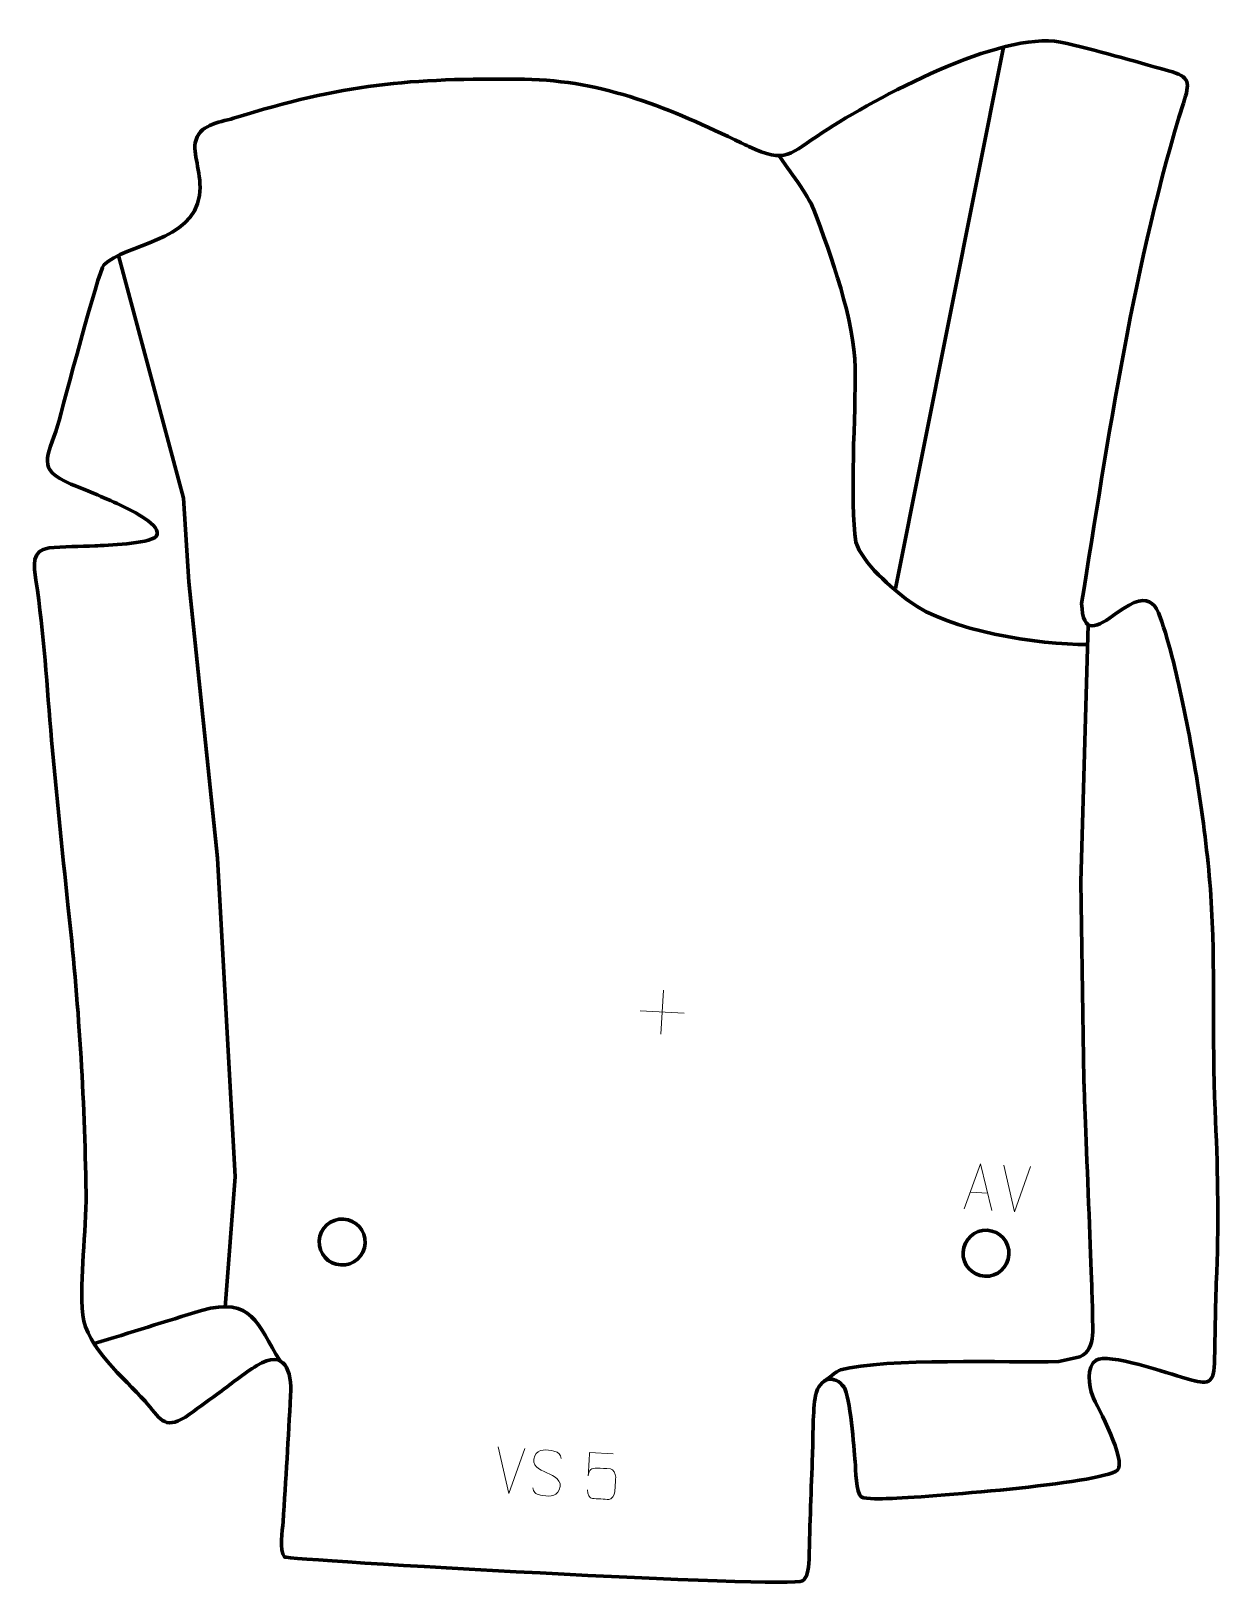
# Model space of a CAD drawing. Header units: millimetres. Extents: x -583 to 63, y 113 to 959.
import ezdxf

# ---------------------------------------------------------------- set-up
doc = ezdxf.new("R2010")
doc.units = ezdxf.units.MM
doc.header["$MEASUREMENT"] = 0
doc.layers.add('layer 2', color=7, linetype='Continuous')
doc.layers.add('layer 3', color=7, linetype='Continuous')

msp = doc.modelspace()

# ---------------------------------------------------------------- linework, layer by layer
at = {"layer": 'layer 2', "color": 142, "lineweight": 158}
msp.add_open_spline([(-112.756, 656.3931), (-112.756, 656.3931), (-54.1455, 950.446), (-54.1455, 950.446)], degree=3, dxfattribs=at)
for points, knots in [([(-8.2818, 625.8603), (-35.3882, 625.7548), (-83.7642, 633.2441), (-105.4446, 649.3654), (-105.4446, 649.3654), (-114.6525, 656.2124), (-130.9463, 670.3171), (-134.3087, 681.5203), (-134.3087, 681.5203), (-137.8494, 703.8635), (-134.3517, 751.2213), (-134.6982, 776.2289), (-134.6982, 776.2289), (-135.047, 801.4025), (-147.8448, 837.6409), (-157.2153, 862.1291), (-157.2153, 862.1291), (-160.3216, 870.1915), (-170.9357, 883.8752), (-176.2235, 891.5641)], [0, 0, 0, 0, 0.16666667, 0.16666667, 0.16666667, 0.16666667, 0.33333333, 0.33333333, 0.33333333, 0.33333333, 0.5, 0.5, 0.5, 0.5, 0.66666667, 0.66666667, 0.66666667, 0.66666667, 1, 1, 1, 1]), ([(-535.2411, 837.2875), (-535.2411, 837.2875), (-499.7839, 705.3527), (-499.7839, 705.3527), (-499.7839, 705.3527), (-499.7839, 705.3527), (-497.0366, 659.8833), (-497.0366, 659.8833), (-497.0366, 659.8833), (-497.0366, 659.8833), (-481.347, 509.8075), (-481.347, 509.8075), (-481.347, 509.8075), (-481.347, 509.8075), (-471.7178, 336.752), (-471.7178, 336.752), (-471.7178, 336.752), (-471.7178, 336.752), (-477.151, 265.9375), (-477.151, 265.9375)], [0, 0, 0, 0, 0.16666667, 0.16666667, 0.16666667, 0.16666667, 0.33333333, 0.33333333, 0.33333333, 0.33333333, 0.5, 0.5, 0.5, 0.5, 0.66666667, 0.66666667, 0.66666667, 0.66666667, 1, 1, 1, 1]), ([(-151.3825, 225.6986), (-151.3825, 225.6986), (-144.1582, 231.4752), (-142.6793, 231.8559), (-142.6793, 231.8559), (-117.6656, 238.2951), (-52.1141, 235.6173), (-24.0431, 236.2591), (-24.0431, 236.2591), (-24.0431, 236.2591), (-12.6381, 238.7988), (-12.6381, 238.7988), (-12.6381, 238.7988), (-2.8361, 243.388), (-6.2091, 256.5481), (-5.7173, 265.3078), (-5.7173, 265.3078), (-5.6209, 267.0249), (-10.4147, 389.3266), (-10.4147, 389.3266), (-10.4147, 389.3266), (-10.4147, 389.3266), (-12.0541, 497.0086), (-12.0541, 497.0086), (-12.0541, 497.0086), (-12.0541, 497.0086), (-7.966, 636.6471), (-7.966, 636.6471)], [0, 0, 0, 0, 0.125, 0.125, 0.125, 0.125, 0.25, 0.25, 0.25, 0.25, 0.375, 0.375, 0.375, 0.375, 0.5, 0.5, 0.5, 0.5, 0.625, 0.625, 0.625, 0.625, 0.75, 0.75, 0.75, 0.75, 1, 1, 1, 1]), ([(-548.4506, 246.0472), (-528.9246, 251.965), (-509.5413, 258.1166), (-490.0595, 264.1133), (-490.0595, 264.1133), (-462.3268, 271.6214), (-460.0118, 257.1163), (-447.3142, 236.6335)], [0, 0, 0, 0, 0.33333333, 0.33333333, 0.33333333, 0.33333333, 1, 1, 1, 1])]:
    msp.add_open_spline(points, degree=3, knots=knots, dxfattribs=at)
at = {"layer": 'layer 2', "color": 250, "lineweight": 9}
for points in [[(-238.9398, 438.1653), (-238.9398, 438.1653), (-240.2839, 414.225), (-240.2839, 414.225)], [(-251.582, 426.8672), (-251.582, 426.8672), (-227.6417, 425.5231), (-227.6417, 425.5231)], [(-48.0806, 317.7428), (-48.0806, 317.7428), (-53.9922, 343.0675), (-53.9922, 343.0675)], [(-39.3716, 342.2467), (-39.3716, 342.2467), (-48.0806, 317.7428), (-48.0806, 317.7428)], [(-72.1599, 328.3659), (-72.1599, 328.3659), (-62.6791, 327.8336), (-62.6791, 327.8336)], [(-322.9558, 164.5897), (-322.9558, 164.5897), (-328.8673, 189.9145), (-328.8673, 189.9145)], [(-314.2467, 189.0936), (-314.2467, 189.0936), (-322.9557, 164.5897), (-322.9557, 164.5897)]]:
    msp.add_open_spline(points, degree=3, dxfattribs=at)
for points, knots in [([(-75.3967, 319.2836), (-75.3967, 319.2836), (-66.6386, 343.7847), (-66.6386, 343.7847), (-66.6386, 343.7847), (-66.6386, 343.7847), (-60.4793, 318.4461), (-60.4793, 318.4461)], [0, 0, 0, 0, 0.33333333, 0.33333333, 0.33333333, 0.33333333, 1, 1, 1, 1]), ([(-302.2878, 175.9258), (-306.447, 177.632), (-311.2468, 179.7001), (-308.9354, 185.0994), (-308.9354, 185.0994), (-307.2022, 189.1484), (-302.0185, 188.4682), (-298.4543, 187.6661), (-298.4543, 187.6661), (-295.6249, 187.0294), (-294.8296, 185.7696), (-294.6363, 183.6714)], [0, 0, 0, 0, 0.25, 0.25, 0.25, 0.25, 0.5, 0.5, 0.5, 0.5, 1, 1, 1, 1]), ([(-266.2664, 186.2037), (-266.2664, 186.2037), (-279.0979, 186.9241), (-279.0979, 186.9241), (-279.0979, 186.9241), (-279.3347, 182.7001), (-279.5719, 178.4758), (-279.8094, 174.2513), (-279.8094, 174.2513), (-279.6241, 177.5562), (-277.9357, 178.5349), (-275.1246, 178.4377), (-275.1246, 178.4377), (-272.6889, 178.3013), (-270.2532, 178.1645), (-267.8178, 178.0275), (-267.8178, 178.0275), (-266.1703, 177.9418), (-264.8311, 175.4824), (-264.9186, 173.4153), (-264.9186, 173.4153), (-265.0639, 170.8321), (-265.2089, 168.2485), (-265.3537, 165.665), (-265.3537, 165.665), (-265.4175, 163.706), (-267.051, 161.3576), (-268.6777, 161.3904), (-268.6777, 161.3904), (-270.6311, 161.5003), (-275.5183, 161.7747), (-277.4724, 161.8841), (-277.4724, 161.8841), (-279.3154, 161.9788), (-280.3106, 164.0025), (-280.1884, 166.5508)], [0, 0, 0, 0, 0.1, 0.1, 0.1, 0.1, 0.2, 0.2, 0.2, 0.2, 0.3, 0.3, 0.3, 0.3, 0.4, 0.4, 0.4, 0.4, 0.5, 0.5, 0.5, 0.5, 0.6, 0.6, 0.6, 0.6, 0.7, 0.7, 0.7, 0.7, 0.8, 0.8, 0.8, 0.8, 1, 1, 1, 1]), ([(-302.2878, 175.9256), (-298.3679, 174.0563), (-293.4521, 171.889), (-295.5838, 166.64), (-295.5838, 166.64), (-297.2804, 162.4621), (-302.169, 162.9937), (-305.8582, 163.7564), (-305.8582, 163.7564), (-308.581, 164.3197), (-309.7319, 165.5997), (-309.9909, 167.7298)], [0, 0, 0, 0, 0.25, 0.25, 0.25, 0.25, 0.5, 0.5, 0.5, 0.5, 1, 1, 1, 1])]:
    msp.add_open_spline(points, degree=3, knots=knots, dxfattribs=at)
at = {"layer": 'layer 2', "color": 142, "lineweight": 200}
for points in [[(-414.2874, 288.7767), (-421.1801, 289.1637), (-426.454, 295.0651), (-426.0671, 301.9577), (-426.0671, 301.9577), (-425.6801, 308.8504), (-419.7787, 314.1244), (-412.886, 313.7374), (-412.886, 313.7374), (-405.9933, 313.3504), (-400.7194, 307.4491), (-401.1064, 300.5564), (-401.1064, 300.5564), (-401.4933, 293.6637), (-407.3947, 288.3897), (-414.2874, 288.7767)], [(-64.3016, 282.6428), (-71.1943, 283.0297), (-76.4682, 288.9311), (-76.0812, 295.8238), (-76.0812, 295.8238), (-75.6943, 302.7165), (-69.7929, 307.9904), (-62.9002, 307.6035), (-62.9002, 307.6035), (-56.0075, 307.2165), (-50.7336, 301.3151), (-51.1205, 294.4224), (-51.1205, 294.4224), (-51.5075, 287.5298), (-57.4088, 282.2558), (-64.3016, 282.6428)]]:
    msp.add_open_spline(points, degree=3, knots=[0, 0, 0, 0, 0.2, 0.2, 0.2, 0.2, 0.4, 0.4, 0.4, 0.4, 0.6, 0.6, 0.6, 0.6, 1, 1, 1, 1], dxfattribs=at)
at = {"layer": 'layer 3', "color": 242, "lineweight": 158}
msp.add_open_spline([(-192.5466, 896.4293), (-172.4786, 886.8146), (-170.0415, 892.5467), (-152.4855, 904.0276), (-152.4855, 904.0276), (-122.9361, 923.3947), (-55.9022, 959.1195), (-23.1591, 953.1792), (-23.1591, 953.1792), (-3.4297, 948.9437), (16.1162, 942.9251), (35.6097, 937.6131), (35.6097, 937.6131), (47.5608, 934.3566), (47.3011, 931.1766), (43.7456, 919.9525), (43.7456, 919.9525), (17.5469, 837.2489), (2.3426, 735.5159), (-11.5963, 648.1914), (-11.5963, 648.1914), (-11.0104, 630.879), (-3.5826, 634.9072), (7.5861, 643.0415), (7.5861, 643.0415), (27.2996, 657.3995), (29.577, 647.1676), (34.8646, 628.8734), (34.8646, 628.8734), (37.2575, 620.5939), (39.4204, 612.2041), (41.3151, 603.7958), (41.3151, 603.7958), (49.1222, 568.0732), (56.0697, 526.0218), (58.619, 489.6005), (58.619, 489.6005), (61.1594, 450.9965), (59.2251, 411.9283), (60.9627, 372.9912), (60.9627, 372.9912), (62.3118, 342.7588), (62.9957, 315.2491), (61.8109, 284.9383), (61.8109, 284.9383), (61.1605, 268.3002), (60.9806, 252.0671), (60.6086, 235.472), (60.6086, 235.472), (60.3117, 222.224), (55.0504, 224.3526), (44.5738, 227.2605), (44.5738, 227.2605), (36.1733, 229.7348), (2.4502, 241.2883), (-3.7951, 237.0485), (-3.7951, 237.0485), (-9.1252, 233.4298), (-7.6888, 222.8916), (-5.7707, 217.791), (-5.7707, 217.791), (-3.0011, 211.351), (13.0261, 182.3618), (7.8439, 177.2798), (7.8439, 177.2798), (-1.4917, 169.8791), (-97.4615, 162.5017), (-116.4945, 161.8882), (-116.4945, 161.8882), (-119.7404, 161.7836), (-128.6194, 161.3524), (-131.4387, 162.8023), (-131.4387, 162.8023), (-134.4019, 165.0324), (-134.3541, 177.6278), (-134.7626, 181.878), (-134.7626, 181.878), (-135.4943, 189.5964), (-137.3036, 217.2174), (-140.7753, 222.3182), (-140.7753, 222.3182), (-145.6755, 229.5177), (-154.0892, 227.6899), (-156.2003, 217.9338), (-156.2003, 217.9338), (-157.8765, 210.1877), (-157.5917, 194.6154), (-157.8894, 186.0207), (-157.8894, 186.0207), (-158.6397, 167.0001), (-159.3872, 148.0182), (-159.7962, 128.9848), (-159.7962, 128.9848), (-159.9409, 122.2546), (-161.0572, 118.8299), (-163.3207, 117.1892), (-163.3207, 117.1892), (-169.3459, 112.8215), (-443.7372, 128.6428), (-444.9596, 130.1226), (-444.9596, 130.1226), (-447.9525, 133.7455), (-446.0837, 144.5758), (-445.6878, 149.2014), (-445.6878, 149.2014), (-444.2574, 172.0247), (-442.8874, 194.9919), (-441.6371, 217.8241), (-441.6371, 217.8241), (-440.9052, 231.1881), (-444.6063, 243.4491), (-459.977, 234.1254), (-459.977, 234.1254), (-466.7239, 230.0327), (-474.9652, 223.4103), (-481.6455, 218.5743), (-481.6455, 218.5743), (-487.3774, 214.4248), (-493.0202, 210.2161), (-498.8352, 206.1758), (-498.8352, 206.1758), (-510.5878, 198.7263), (-512.8819, 205.8447), (-520.7886, 214.7891), (-520.7886, 214.7891), (-531.9621, 226.9742), (-552.6691, 244.5449), (-554.6036, 261.4409), (-554.6036, 261.4409), (-556.5134, 282.3163), (-552.5755, 306.0823), (-552.8171, 327.8098), (-552.8171, 327.8098), (-553.6389, 380.6818), (-556.858, 431.9405), (-562.6509, 484.4927), (-562.6509, 484.4927), (-565.9489, 514.3987), (-568.7958, 543.9582), (-571.5429, 573.9107), (-571.5429, 573.9107), (-574.1246, 603.0698), (-575.695, 631.8664), (-580.0873, 660.866), (-580.0873, 660.866), (-581.23, 668.4111), (-582.6914, 677.2678), (-572.9506, 678.3325), (-572.9506, 678.3325), (-565.585, 679.1376), (-555.7327, 679.0626), (-548.0563, 679.443), (-548.0563, 679.443), (-541.5585, 679.765), (-519.3106, 680.4671), (-514.6376, 684.6458), (-514.6376, 684.6458), (-510.6494, 690.5385), (-528.7242, 698.8841), (-532.3852, 700.703), (-532.3852, 700.703), (-542.0957, 705.4754), (-551.1094, 708.9355), (-561.032, 713.0069), (-561.032, 713.0069), (-580.2385, 721.2992), (-573.6254, 727.4143), (-568.3207, 744.74), (-568.3207, 744.74), (-565.042, 756.3905), (-546.3606, 828.164), (-543.1352, 832.1338), (-543.1352, 832.1338), (-531.3486, 843.6614), (-494.8493, 844.7414), (-491.1048, 869.8589), (-491.1048, 869.8589), (-489.7778, 881.4726), (-494.4674, 890.7421), (-493.5308, 898.3847), (-493.5308, 898.3847), (-491.4775, 908.4094), (-481.041, 909.2606), (-472.6032, 911.8418), (-472.6032, 911.8418), (-412.817, 930.3109), (-377.7995, 933.7599), (-314.5105, 932.9771), (-314.5105, 932.9771), (-271.0425, 932.4394), (-235.0355, 916.8689), (-196.6236, 898.4097), (-196.6236, 898.4097), (-195.2619, 897.7543), (-193.9045, 897.0926), (-192.5466, 896.4293)], degree=3, knots=[0, 0, 0, 0, 0.02, 0.02, 0.02, 0.02, 0.04, 0.04, 0.04, 0.04, 0.06, 0.06, 0.06, 0.06, 0.08, 0.08, 0.08, 0.08, 0.1, 0.1, 0.1, 0.1, 0.12, 0.12, 0.12, 0.12, 0.14, 0.14, 0.14, 0.14, 0.16, 0.16, 0.16, 0.16, 0.18, 0.18, 0.18, 0.18, 0.2, 0.2, 0.2, 0.2, 0.22, 0.22, 0.22, 0.22, 0.24, 0.24, 0.24, 0.24, 0.26, 0.26, 0.26, 0.26, 0.28, 0.28, 0.28, 0.28, 0.3, 0.3, 0.3, 0.3, 0.32, 0.32, 0.32, 0.32, 0.34, 0.34, 0.34, 0.34, 0.36, 0.36, 0.36, 0.36, 0.38, 0.38, 0.38, 0.38, 0.4, 0.4, 0.4, 0.4, 0.42, 0.42, 0.42, 0.42, 0.44, 0.44, 0.44, 0.44, 0.46, 0.46, 0.46, 0.46, 0.48, 0.48, 0.48, 0.48, 0.5, 0.5, 0.5, 0.5, 0.52, 0.52, 0.52, 0.52, 0.54, 0.54, 0.54, 0.54, 0.56, 0.56, 0.56, 0.56, 0.58, 0.58, 0.58, 0.58, 0.6, 0.6, 0.6, 0.6, 0.62, 0.62, 0.62, 0.62, 0.64, 0.64, 0.64, 0.64, 0.66, 0.66, 0.66, 0.66, 0.68, 0.68, 0.68, 0.68, 0.7, 0.7, 0.7, 0.7, 0.72, 0.72, 0.72, 0.72, 0.74, 0.74, 0.74, 0.74, 0.76, 0.76, 0.76, 0.76, 0.78, 0.78, 0.78, 0.78, 0.8, 0.8, 0.8, 0.8, 0.82, 0.82, 0.82, 0.82, 0.84, 0.84, 0.84, 0.84, 0.86, 0.86, 0.86, 0.86, 0.88, 0.88, 0.88, 0.88, 0.9, 0.9, 0.9, 0.9, 0.92, 0.92, 0.92, 0.92, 0.94, 0.94, 0.94, 0.94, 0.96, 0.96, 0.96, 0.96, 1, 1, 1, 1], dxfattribs=at)

doc.saveas('drawing.dxf')
